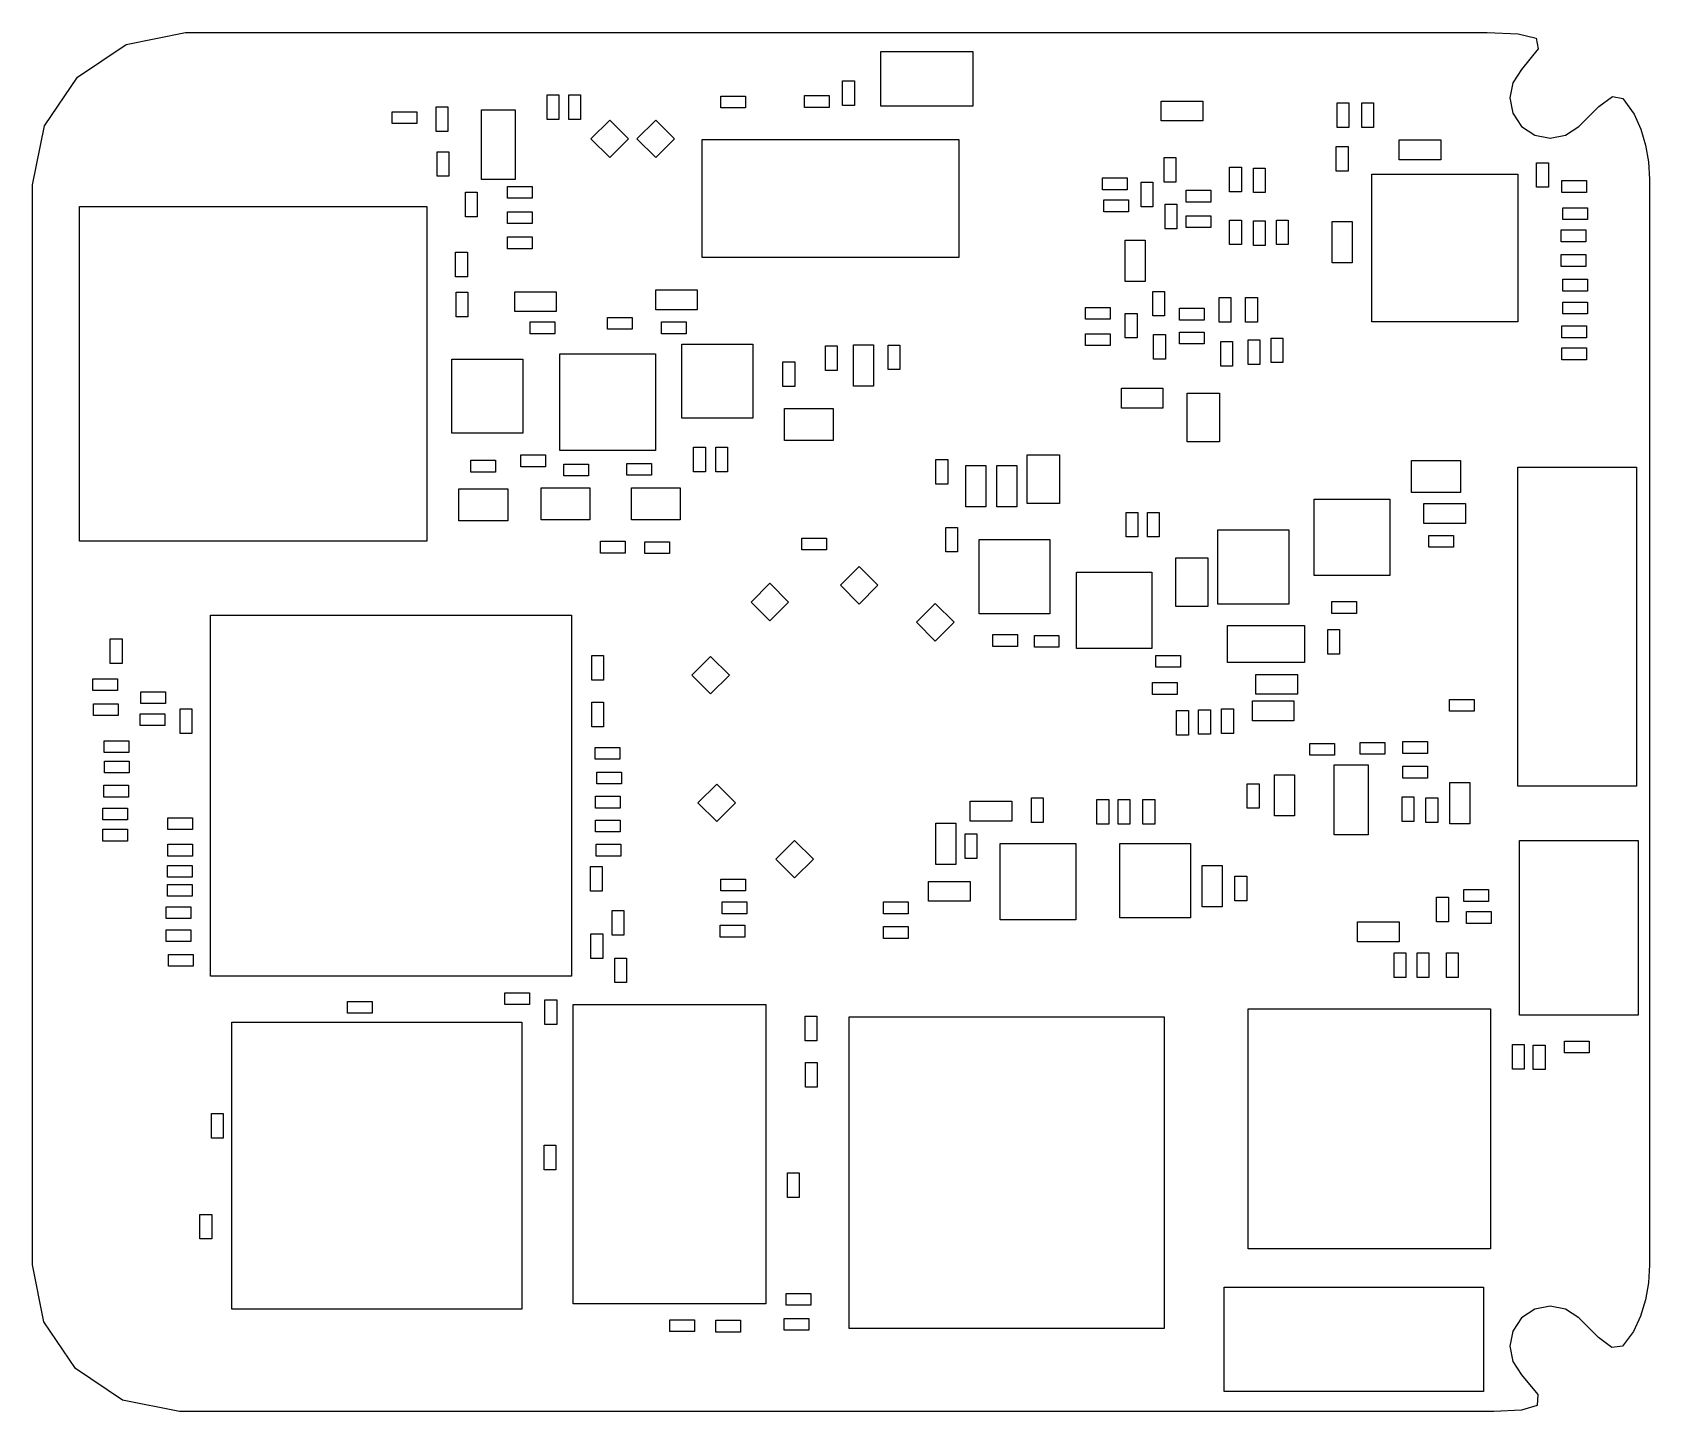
# Model space of a CAD drawing. Extents: x -32.8 to 34.4, y -26.7 to 30.6.
import ezdxf

# ---------------------------------------------------------------- set-up
doc = ezdxf.new("R2010")
doc.units = 0
doc.layers.add('LAYER_1', color=7, linetype='CONTINUOUS')

msp = doc.modelspace()

# ---------------------------------------------------------------- linework, layer by layer
at = {"layer": 'LAYER_1', "color": 7}
for points in [[(-28.9243, 30.1312), (-26.4521, 30.6313)], [(-26.4521, 30.6313), (27.6293, 30.6313)], [(27.6293, 30.6313), (28.9196, 30.573)], [(28.9196, 30.573), (29.6647, 30.3923)], [(29.6647, 30.3923), (29.75, 29.9454)], [(-30.9488, 28.7694), (-28.9243, 30.1312)], [(2.4422, 29.8379), (6.2646, 29.8379)], [(2.4422, 27.5694), (2.4422, 29.8379)], [(6.2646, 29.8379), (6.2646, 27.5694)], [(29.75, 29.9454), (29.061, 29.0888)], [(29.061, 29.0888), (28.6938, 28.5367)], [(-32.3167, 26.7539), (-30.9488, 28.7694)], [(0.8486, 27.5964), (0.8486, 28.6166)], [(0.8486, 28.6166), (1.3387, 28.6166)], [(1.3387, 28.6166), (1.3387, 27.5964)], [(28.6938, 28.5367), (28.5714, 27.9071)], [(-11.4272, 27.0109), (-11.4272, 28.0311)], [(-11.4272, 28.0311), (-10.9371, 28.0311)], [(-10.9371, 28.0311), (-10.9371, 27.0109)], [(-10.5267, 27.0109), (-10.5267, 28.0311)], [(-10.5267, 28.0311), (-10.0366, 28.0311)], [(-10.0366, 28.0311), (-10.0366, 27.0109)], [(-4.2152, 27.9846), (-3.1904, 27.9846)], [(-4.2152, 27.4967), (-4.2152, 27.9846)], [(-3.1904, 27.9846), (-3.1904, 27.4967)], [(-0.7419, 28.0029), (0.2829, 28.0029)], [(-0.7419, 27.515), (-0.7419, 28.0029)], [(0.2829, 28.0029), (0.2829, 27.515)], [(1.3387, 27.5964), (0.8486, 27.5964)], [(6.2646, 27.5694), (2.4422, 27.5694)], [(14.089, 27.7788), (15.8126, 27.7788)], [(14.089, 26.9518), (14.089, 27.7788)], [(15.8126, 27.7788), (15.8126, 26.9518)], [(21.3941, 26.6816), (21.3941, 27.7018)], [(21.3941, 27.7018), (21.8842, 27.7018)], [(21.8842, 27.7018), (21.8842, 26.6816)], [(22.4232, 26.6816), (22.4232, 27.7018)], [(22.4232, 27.7018), (22.9133, 27.7018)], [(22.9133, 27.7018), (22.9133, 26.6816)], [(28.5714, 27.9071), (28.6938, 27.2774)], [(31.4351, 26.7253), (32.269, 27.5551)], [(32.269, 27.5551), (32.8313, 27.9653)], [(32.8313, 27.9653), (33.2728, 27.8831)], [(33.2728, 27.8831), (33.7442, 27.2358)], [(-17.8693, 27.3259), (-16.8445, 27.3259)], [(-17.8693, 26.838), (-17.8693, 27.3259)], [(-16.8445, 27.3259), (-16.8445, 26.838)], [(-16.0399, 26.517), (-16.0399, 27.5372)], [(-16.0399, 27.5372), (-15.5498, 27.5372)], [(-15.5498, 27.5372), (-15.5498, 26.517)], [(-14.1566, 24.5141), (-14.1566, 27.4182)], [(-14.1566, 27.4182), (-12.7507, 27.4182)], [(-12.7507, 27.4182), (-12.7507, 24.5141)], [(-10.9371, 27.0109), (-11.4272, 27.0109)], [(-10.0366, 27.0109), (-10.5267, 27.0109)], [(-9.6107, 26.2105), (-8.8296, 26.9881)], [(-8.8296, 26.9881), (-8.0486, 26.2105)], [(-7.6995, 26.2105), (-6.9185, 26.9881)], [(-6.9185, 26.9881), (-6.1374, 26.2105)], [(-3.1904, 27.4967), (-4.2152, 27.4967)], [(0.2829, 27.515), (-0.7419, 27.515)], [(15.8126, 26.9518), (14.089, 26.9518)], [(28.6938, 27.2774), (29.061, 26.7253)], [(33.7442, 27.2358), (34.0155, 26.6068)], [(-32.819, 24.2928), (-32.3167, 26.7539)], [(-16.8445, 26.838), (-17.8693, 26.838)], [(-15.5498, 26.517), (-16.0399, 26.517)], [(-8.8296, 25.4331), (-9.6107, 26.2105)], [(-8.0486, 26.2105), (-8.8296, 25.4331)], [(-6.9185, 25.4331), (-7.6995, 26.2105)], [(-6.1374, 26.2105), (-6.9185, 25.4331)], [(21.8842, 26.6816), (21.3941, 26.6816)], [(22.9133, 26.6816), (22.4232, 26.6816)], [(29.061, 26.7253), (29.6156, 26.3597)], [(29.061, 26.7253), (29.061, 26.7253), (29.061, 26.7253), (29.061, 26.7253), (29.061, 26.7253), (29.061, 26.7253), (29.061, 26.7253), (29.061, 26.7253), (29.061, 26.7253)], [(29.6156, 26.3597), (30.2481, 26.2379)], [(30.2481, 26.2379), (30.8806, 26.3598)], [(30.8806, 26.3598), (31.4351, 26.7253)], [(34.0155, 26.6068), (34.2153, 25.9444)], [(-16.0031, 24.6509), (-16.0031, 25.6711)], [(-16.0031, 25.6711), (-15.513, 25.6711)], [(-15.513, 25.6711), (-15.513, 24.6509)], [(-4.9821, 26.179), (5.6765, 26.179)], [(-4.9821, 21.276), (-4.9821, 26.179)], [(5.6765, 26.179), (5.6765, 21.276)], [(21.3574, 24.8705), (21.3574, 25.8907)], [(21.3574, 25.8907), (21.8474, 25.8907)], [(21.8474, 25.8907), (21.8474, 24.8705)], [(23.9758, 26.1688), (25.6994, 26.1688)], [(23.9758, 25.3419), (23.9758, 26.1688)], [(25.6994, 26.1688), (25.6994, 25.3419)], [(34.2153, 25.9444), (34.3388, 25.2534)], [(14.2087, 24.4131), (14.2087, 25.4333)], [(14.2087, 25.4333), (14.6988, 25.4333)], [(14.6988, 25.4333), (14.6988, 24.4131)], [(16.9285, 24.0106), (16.9285, 25.0308)], [(16.9285, 25.0308), (17.4186, 25.0308)], [(17.4186, 25.0308), (17.4186, 24.0106)], [(17.9209, 23.974), (17.9209, 24.9942)], [(17.9209, 24.9942), (18.411, 24.9942)], [(18.411, 24.9942), (18.411, 23.974)], [(21.8474, 24.8705), (21.3574, 24.8705)], [(25.6994, 25.3419), (23.9758, 25.3419)], [(29.6822, 24.1936), (29.6822, 25.2138)], [(29.6822, 25.2138), (30.1722, 25.2138)], [(30.1722, 25.2138), (30.1722, 24.1936)], [(34.3388, 25.2534), (34.381, 24.5386)], [(-32.819, -20.5759), (-32.819, 24.2928)], [(-15.513, 24.6509), (-16.0031, 24.6509)], [(-12.7507, 24.5141), (-14.1566, 24.5141)], [(-13.0729, 24.2341), (-12.0481, 24.2341)], [(-13.0729, 23.7462), (-13.0729, 24.2341)], [(-12.0481, 24.2341), (-12.0481, 23.7462)], [(11.6442, 24.5817), (12.669, 24.5817)], [(11.6442, 24.0938), (11.6442, 24.5817)], [(12.669, 24.5817), (12.669, 24.0938)], [(13.2531, 23.3886), (13.2531, 24.4088)], [(13.2531, 24.4088), (13.7432, 24.4088)], [(13.7432, 24.4088), (13.7432, 23.3886)], [(14.6988, 24.4131), (14.2087, 24.4131)], [(22.8365, 24.7419), (28.9051, 24.7419)], [(22.8365, 18.6106), (22.8365, 24.7419)], [(28.9051, 24.7419), (28.9051, 18.6106)], [(30.1722, 24.1936), (29.6822, 24.1936)], [(30.738, 24.4719), (31.7628, 24.4719)], [(30.738, 23.9841), (30.738, 24.4719)], [(31.7628, 24.4719), (31.7628, 23.9841)], [(34.381, 24.5386), (34.381, -20.5759)], [(-14.827, 22.9678), (-14.827, 23.988)], [(-14.827, 23.988), (-14.3369, 23.988)], [(-14.3369, 23.988), (-14.3369, 22.9678)], [(-12.0481, 23.7462), (-13.0729, 23.7462)], [(12.669, 24.0938), (11.6442, 24.0938)], [(11.6993, 23.667), (12.7241, 23.667)], [(11.6993, 23.1791), (11.6993, 23.667)], [(12.7241, 23.667), (12.7241, 23.1791)], [(15.1174, 24.0695), (16.1422, 24.0695)], [(15.1174, 23.5816), (15.1174, 24.0695)], [(16.1422, 23.5816), (15.1174, 23.5816)], [(16.1422, 24.0695), (16.1422, 23.5816)], [(17.4186, 24.0106), (16.9285, 24.0106)], [(18.411, 23.974), (17.9209, 23.974)], [(31.7628, 23.9841), (30.738, 23.9841)], [(-30.8569, 9.4942), (-30.8569, 23.3933)], [(-30.8569, 23.3933), (-16.426, 23.3933)], [(-16.426, 23.3933), (-16.426, 9.4942)], [(-14.3369, 22.9678), (-14.827, 22.9678)], [(-13.0729, 23.173), (-12.0481, 23.173)], [(-13.0729, 22.6851), (-13.0729, 23.173)], [(-12.0481, 23.173), (-12.0481, 22.6851)], [(12.7241, 23.1791), (11.6993, 23.1791)], [(13.7432, 23.3886), (13.2531, 23.3886)], [(14.2455, 22.4739), (14.2455, 23.4941)], [(14.2455, 23.4941), (14.7356, 23.4941)], [(14.7356, 23.4941), (14.7356, 22.4739)], [(15.1174, 23.0084), (16.1422, 23.0084)], [(15.1174, 22.5205), (15.1174, 23.0084)], [(16.1422, 23.0084), (16.1422, 22.5205)], [(30.7747, 23.3377), (31.7995, 23.3377)], [(30.7747, 22.8498), (30.7747, 23.3377)], [(31.7995, 22.8498), (30.7747, 22.8498)], [(31.7995, 23.3377), (31.7995, 22.8498)], [(-12.0481, 22.6851), (-13.0729, 22.6851)], [(14.7356, 22.4739), (14.2455, 22.4739)], [(16.1422, 22.5205), (15.1174, 22.5205)], [(16.9285, 21.8152), (16.9285, 22.8354)], [(16.9285, 22.8354), (17.4186, 22.8354)], [(17.4186, 22.8354), (17.4186, 21.8152)], [(17.9209, 21.7787), (17.9209, 22.7989)], [(17.9209, 22.7989), (18.411, 22.7989)], [(18.411, 22.7989), (18.411, 21.7787)], [(18.8765, 21.8152), (18.8765, 22.8354)], [(18.8765, 22.8354), (19.3665, 22.8354)], [(19.3665, 22.8354), (19.3665, 21.8152)], [(21.1879, 21.0555), (21.1879, 22.7714)], [(21.1879, 22.7714), (22.0186, 22.7714)], [(22.0186, 22.7714), (22.0186, 21.0555)], [(30.7012, 22.423), (31.726, 22.423)], [(30.7012, 21.9351), (30.7012, 22.423)], [(31.726, 22.423), (31.726, 21.9351)], [(-13.0729, 22.1302), (-12.0481, 22.1302)], [(-13.0729, 21.6423), (-13.0729, 22.1302)], [(-12.0481, 21.6423), (-13.0729, 21.6423)], [(-12.0481, 22.1302), (-12.0481, 21.6423)], [(12.5875, 20.2872), (12.5875, 22.003)], [(12.5875, 22.003), (13.4182, 22.003)], [(13.4182, 22.003), (13.4182, 20.2872)], [(17.4186, 21.8152), (16.9285, 21.8152)], [(18.411, 21.7787), (17.9209, 21.7787)], [(19.3665, 21.8152), (18.8765, 21.8152)], [(31.726, 21.9351), (30.7012, 21.9351)], [(-15.2313, 20.4797), (-15.2313, 21.4999)], [(-15.2313, 21.4999), (-14.7412, 21.4999)], [(-14.7412, 21.4999), (-14.7412, 20.4797)], [(5.6765, 21.276), (-4.9821, 21.276)], [(22.0186, 21.0555), (21.1879, 21.0555)], [(30.7012, 21.3984), (31.726, 21.3984)], [(30.7012, 20.9105), (30.7012, 21.3984)], [(31.726, 20.9105), (30.7012, 20.9105)], [(31.726, 21.3984), (31.726, 20.9105)], [(-14.7412, 20.4797), (-15.2313, 20.4797)], [(13.4182, 20.2872), (12.5875, 20.2872)], [(30.7747, 20.3739), (31.7995, 20.3739)], [(30.7747, 19.8861), (30.7747, 20.3739)], [(31.7995, 20.3739), (31.7995, 19.8861)], [(-15.2129, 18.8149), (-15.2129, 19.8351)], [(-15.2129, 19.8351), (-14.7228, 19.8351)], [(-14.7228, 19.8351), (-14.7228, 18.8149)], [(-12.7782, 19.8571), (-11.0546, 19.8571)], [(-12.7782, 19.0302), (-12.7782, 19.8571)], [(-11.0546, 19.8571), (-11.0546, 19.0302)], [(-6.9159, 19.9303), (-5.1923, 19.9303)], [(-6.9159, 19.1034), (-6.9159, 19.9303)], [(-5.1923, 19.9303), (-5.1923, 19.1034)], [(13.731, 18.8515), (13.731, 19.8717)], [(13.731, 19.8717), (14.221, 19.8717)], [(14.221, 19.8717), (14.221, 18.8515)], [(16.4875, 18.5954), (16.4875, 19.6156)], [(16.4875, 19.6156), (16.9776, 19.6156)], [(16.9776, 19.6156), (16.9776, 18.5954)], [(17.5901, 18.5954), (17.5901, 19.6156)], [(17.5901, 19.6156), (18.0802, 19.6156)], [(18.0802, 19.6156), (18.0802, 18.5954)], [(31.7995, 19.8861), (30.7747, 19.8861)], [(-11.0546, 19.0302), (-12.7782, 19.0302)], [(-5.1923, 19.1034), (-6.9159, 19.1034)], [(10.9459, 19.2031), (11.9707, 19.2031)], [(10.9459, 18.7152), (10.9459, 19.2031)], [(11.9707, 19.2031), (11.9707, 18.7152)], [(12.5916, 17.9367), (12.5916, 18.9569)], [(12.5916, 18.9569), (13.0816, 18.9569)], [(13.0816, 18.9569), (13.0816, 17.9367)], [(14.221, 18.8515), (13.731, 18.8515)], [(14.8418, 19.1665), (15.8666, 19.1665)], [(14.8418, 18.6786), (14.8418, 19.1665)], [(15.8666, 19.1665), (15.8666, 18.6786)], [(30.7747, 19.4226), (31.7995, 19.4226)], [(30.7747, 18.9347), (30.7747, 19.4226)], [(31.7995, 18.9347), (30.7747, 18.9347)], [(31.7995, 19.4226), (31.7995, 18.9347)], [(-14.7228, 18.8149), (-15.2129, 18.8149)], [(-12.1356, 18.5994), (-11.1108, 18.5994)], [(-12.1356, 18.1115), (-12.1356, 18.5994)], [(-11.1108, 18.5994), (-11.1108, 18.1115)], [(-8.9197, 18.7823), (-7.8949, 18.7823)], [(-8.9197, 18.2944), (-8.9197, 18.7823)], [(-7.8949, 18.2944), (-8.9197, 18.2944)], [(-7.8949, 18.7823), (-7.8949, 18.2944)], [(-6.6776, 18.5994), (-5.6528, 18.5994)], [(-6.6776, 18.1115), (-6.6776, 18.5994)], [(-5.6528, 18.5994), (-5.6528, 18.1115)], [(11.9707, 18.7152), (10.9459, 18.7152)], [(15.8666, 18.6786), (14.8418, 18.6786)], [(14.8418, 18.1786), (15.8666, 18.1786)], [(14.8418, 17.6907), (14.8418, 18.1786)], [(15.8666, 18.1786), (15.8666, 17.6907)], [(16.9776, 18.5954), (16.4875, 18.5954)], [(18.0802, 18.5954), (17.5901, 18.5954)], [(28.9051, 18.6106), (22.8365, 18.6106)], [(30.738, 18.4347), (31.7628, 18.4347)], [(30.738, 17.9468), (30.738, 18.4347)], [(31.7628, 18.4347), (31.7628, 17.9468)], [(-11.1108, 18.1115), (-12.1356, 18.1115)], [(-5.6528, 18.1115), (-6.6776, 18.1115)], [(-5.8317, 17.6801), (-2.8866, 17.6801)], [(-5.8317, 14.5983), (-5.8317, 17.6801)], [(-2.8866, 17.6801), (-2.8866, 14.5983)], [(0.132, 16.583), (0.132, 17.6032)], [(0.132, 17.6032), (0.622, 17.6032)], [(0.622, 17.6032), (0.622, 16.583)], [(1.304, 15.9329), (1.304, 17.6488)], [(1.304, 17.6488), (2.1347, 17.6488)], [(2.1347, 17.6488), (2.1347, 15.9329)], [(2.7415, 16.6196), (2.7415, 17.6398)], [(2.7415, 17.6398), (3.2316, 17.6398)], [(3.2316, 17.6398), (3.2316, 16.6196)], [(10.9459, 18.1054), (11.9707, 18.1054)], [(10.9459, 17.6175), (10.9459, 18.1054)], [(11.9707, 17.6175), (10.9459, 17.6175)], [(11.9707, 18.1054), (11.9707, 17.6175)], [(13.0816, 17.9367), (12.5916, 17.9367)], [(13.7677, 17.0586), (13.7677, 18.0788)], [(13.7677, 18.0788), (14.2578, 18.0788)], [(14.2578, 18.0788), (14.2578, 17.0586)], [(15.8666, 17.6907), (14.8418, 17.6907)], [(16.561, 16.7659), (16.561, 17.7861)], [(16.561, 17.7861), (17.0511, 17.7861)], [(17.0511, 17.7861), (17.0511, 16.7659)], [(17.7004, 16.8391), (17.7004, 17.8593)], [(17.7004, 17.8593), (18.1904, 17.8593)], [(18.1904, 17.8593), (18.1904, 16.8391)], [(18.656, 16.9122), (18.656, 17.9325)], [(18.656, 17.9325), (19.146, 17.9325)], [(19.146, 17.9325), (19.146, 16.9122)], [(31.7628, 17.9468), (30.738, 17.9468)], [(30.738, 17.5199), (31.7628, 17.5199)], [(30.738, 17.032), (30.738, 17.5199)], [(31.7628, 17.5199), (31.7628, 17.032)], [(-15.3877, 17.0581), (-12.4426, 17.0581)], [(-15.3877, 13.9763), (-15.3877, 17.0581)], [(-12.4426, 17.0581), (-12.4426, 13.9763)], [(-10.9037, 17.2776), (-6.93, 17.2776)], [(-10.9037, 13.2629), (-10.9037, 17.2776)], [(-6.93, 17.2776), (-6.93, 13.2629)], [(-1.6322, 15.9244), (-1.6322, 16.9446)], [(-1.6322, 16.9446), (-1.1421, 16.9446)], [(-1.1421, 16.9446), (-1.1421, 15.9244)], [(14.2578, 17.0586), (13.7677, 17.0586)], [(18.1904, 16.8391), (17.7004, 16.8391)], [(19.146, 16.9122), (18.656, 16.9122)], [(31.7628, 17.032), (30.738, 17.032)], [(0.622, 16.583), (0.132, 16.583)], [(3.2316, 16.6196), (2.7415, 16.6196)], [(17.0511, 16.7659), (16.561, 16.7659)], [(-1.1421, 15.9244), (-1.6322, 15.9244)], [(2.1347, 15.9329), (1.304, 15.9329)], [(12.4351, 15.8506), (14.1586, 15.8506)], [(12.4351, 15.0236), (12.4351, 15.8506)], [(14.1586, 15.8506), (14.1586, 15.0236)], [(15.1687, 13.6194), (15.1687, 15.6366)], [(15.1687, 15.6366), (16.5056, 15.6366)], [(16.5056, 15.6366), (16.5056, 13.6194)], [(-1.5683, 15.0008), (0.458, 15.0008)], [(-1.5683, 13.6698), (-1.5683, 15.0008)], [(0.458, 15.0008), (0.458, 13.6698)], [(14.1586, 15.0236), (12.4351, 15.0236)], [(-2.8866, 14.5983), (-5.8317, 14.5983)], [(-12.4426, 13.9763), (-15.3877, 13.9763)], [(0.458, 13.6698), (-1.5683, 13.6698)], [(16.5056, 13.6194), (15.1687, 13.6194)], [(-14.5981, 12.8548), (-13.5733, 12.8548)], [(-14.5981, 12.3669), (-14.5981, 12.8548)], [(-13.5733, 12.8548), (-13.5733, 12.3669)], [(-12.5215, 13.0743), (-11.4967, 13.0743)], [(-12.5215, 12.5864), (-12.5215, 13.0743)], [(-11.4967, 13.0743), (-11.4967, 12.5864)], [(-6.93, 13.2629), (-10.9037, 13.2629)], [(-5.3444, 12.3752), (-5.3444, 13.3954)], [(-5.3444, 13.3954), (-4.8543, 13.3954)], [(-4.8543, 13.3954), (-4.8543, 12.3752)], [(-4.4255, 12.3752), (-4.4255, 13.3954)], [(-4.4255, 13.3954), (-3.9355, 13.3954)], [(-3.9355, 13.3954), (-3.9355, 12.3752)], [(4.7262, 11.8629), (4.7262, 12.8831)], [(4.7262, 12.8831), (5.2163, 12.8831)], [(5.2163, 12.8831), (5.2163, 11.8629)], [(8.5162, 11.0581), (8.5162, 13.0753)], [(8.5162, 13.0753), (9.8532, 13.0753)], [(9.8532, 13.0753), (9.8532, 11.0581)], [(24.4903, 12.842), (26.5166, 12.842)], [(24.4903, 11.511), (24.4903, 12.842)], [(26.5166, 12.842), (26.5166, 11.511)], [(-13.5733, 12.3669), (-14.5981, 12.3669)], [(-11.4967, 12.5864), (-12.5215, 12.5864)], [(-10.739, 12.6901), (-9.7142, 12.6901)], [(-10.739, 12.2022), (-10.739, 12.6901)], [(-9.7142, 12.2022), (-10.739, 12.2022)], [(-9.7142, 12.6901), (-9.7142, 12.2022)], [(-8.111, 12.7267), (-7.0862, 12.7267)], [(-8.111, 12.2388), (-8.111, 12.7267)], [(-7.0862, 12.2388), (-8.111, 12.2388)], [(-7.0862, 12.7267), (-7.0862, 12.2388)], [(-4.8543, 12.3752), (-5.3444, 12.3752)], [(-3.9355, 12.3752), (-4.4255, 12.3752)], [(5.9718, 10.9202), (5.9718, 12.6361)], [(5.9718, 12.6361), (6.8025, 12.6361)], [(6.8025, 12.6361), (6.8025, 10.9202)], [(7.2582, 10.9202), (7.2582, 12.6361)], [(7.2582, 12.6361), (8.0889, 12.6361)], [(8.0889, 12.6361), (8.0889, 10.9202)], [(28.9051, -0.6777), (28.9051, 12.5677)], [(28.9051, 12.5677), (33.8301, 12.5677)], [(33.8301, 12.5677), (33.8301, -0.6777)], [(-15.0938, 11.6711), (-13.0675, 11.6711)], [(-15.0938, 10.3401), (-15.0938, 11.6711)], [(-13.0675, 11.6711), (-13.0675, 10.3401)], [(-11.6756, 11.7077), (-9.6493, 11.7077)], [(-11.6756, 10.3768), (-11.6756, 11.7077)], [(-9.6493, 11.7077), (-9.6493, 10.3768)], [(-7.9267, 11.7077), (-5.9004, 11.7077)], [(-7.9267, 10.3768), (-7.9267, 11.7077)], [(-5.9004, 11.7077), (-5.9004, 10.3768)], [(5.2163, 11.8629), (4.7262, 11.8629)], [(26.5166, 11.511), (24.4903, 11.511)], [(6.8025, 10.9202), (5.9718, 10.9202)], [(8.0889, 10.9202), (7.2582, 10.9202)], [(9.8532, 11.0581), (8.5162, 11.0581)], [(20.4475, 11.2404), (23.5882, 11.2404)], [(20.4475, 8.0672), (20.4475, 11.2404)], [(23.5882, 11.2404), (23.5882, 8.0672)], [(25.0049, 11.0573), (26.7285, 11.0573)], [(25.0049, 10.2304), (25.0049, 11.0573)], [(26.7285, 11.0573), (26.7285, 10.2304)], [(-13.0675, 10.3401), (-15.0938, 10.3401)], [(-9.6493, 10.3768), (-11.6756, 10.3768)], [(-5.9004, 10.3768), (-7.9267, 10.3768)], [(12.6283, 9.6676), (12.6283, 10.6878)], [(12.6283, 10.6878), (13.1184, 10.6878)], [(13.1184, 10.6878), (13.1184, 9.6676)], [(13.5104, 9.6676), (13.5104, 10.6878)], [(13.5104, 10.6878), (14.0005, 10.6878)], [(14.0005, 10.6878), (14.0005, 9.6676)], [(26.7285, 10.2304), (25.0049, 10.2304)], [(-16.426, 9.4942), (-30.8569, 9.4942)], [(-9.2136, 9.4886), (-8.1888, 9.4886)], [(-9.2136, 9.0007), (-9.2136, 9.4886)], [(-8.1888, 9.4886), (-8.1888, 9.0007)], [(-7.3759, 9.4703), (-6.3512, 9.4703)], [(-7.3759, 8.9824), (-7.3759, 9.4703)], [(-6.3512, 9.4703), (-6.3512, 8.9824)], [(-0.8522, 9.6166), (0.1726, 9.6166)], [(-0.8522, 9.1288), (-0.8522, 9.6166)], [(0.1726, 9.6166), (0.1726, 9.1288)], [(5.1305, 9.0455), (5.1305, 10.0657)], [(5.1305, 10.0657), (5.6206, 10.0657)], [(5.6206, 10.0657), (5.6206, 9.0455)], [(6.5177, 9.5573), (9.4628, 9.5573)], [(6.5177, 6.4754), (6.5177, 9.5573)], [(9.4628, 9.5573), (9.4628, 6.4754)], [(13.1184, 9.6676), (12.6283, 9.6676)], [(14.0005, 9.6676), (13.5104, 9.6676)], [(16.4412, 9.9597), (19.3863, 9.9597)], [(16.4412, 6.8779), (16.4412, 9.9597)], [(19.3863, 9.9597), (19.3863, 6.8779)], [(25.2064, 9.7264), (26.2312, 9.7264)], [(25.2064, 9.2385), (25.2064, 9.7264)], [(26.2312, 9.7264), (26.2312, 9.2385)], [(-8.1888, 9.0007), (-9.2136, 9.0007)], [(-6.3512, 8.9824), (-7.3759, 8.9824)], [(0.1726, 9.1288), (-0.8522, 9.1288)], [(5.6206, 9.0455), (5.1305, 9.0455)], [(14.6909, 6.7772), (14.6909, 8.7944)], [(14.6909, 8.7944), (16.0278, 8.7944)], [(16.0278, 8.7944), (16.0278, 6.7772)], [(26.2312, 9.2385), (25.2064, 9.2385)], [(0.754, 7.6597), (1.5349, 8.4372)], [(1.5349, 8.4372), (2.316, 7.6597)], [(10.5607, 8.2034), (13.7014, 8.2034)], [(10.5607, 5.0302), (10.5607, 8.2034)], [(13.7014, 8.2034), (13.7014, 5.0302)], [(23.5882, 8.0672), (20.4475, 8.0672)], [(-2.9582, 6.9645), (-2.1772, 7.742)], [(-2.1772, 7.742), (-1.3962, 6.9645)], [(1.5349, 6.8822), (0.754, 7.6597)], [(2.316, 7.6597), (1.5349, 6.8822)], [(-2.1772, 6.187), (-2.9582, 6.9645)], [(-1.3962, 6.9645), (-2.1772, 6.187)], [(3.9148, 6.1229), (4.6958, 6.9005)], [(4.6958, 6.9005), (5.4768, 6.1229)], [(16.0278, 6.7772), (14.6909, 6.7772)], [(19.3863, 6.8779), (16.4412, 6.8779)], [(21.1819, 6.9822), (22.2067, 6.9822)], [(21.1819, 6.4943), (21.1819, 6.9822)], [(22.2067, 6.9822), (22.2067, 6.4943)], [(-25.4173, -8.581), (-25.4173, 6.4158)], [(-25.4173, 6.4158), (-10.4217, 6.4158)], [(-10.4217, 6.4158), (-10.4217, -8.581)], [(4.6958, 5.3454), (3.9148, 6.1229)], [(5.4768, 6.1229), (4.6958, 5.3454)], [(9.4628, 6.4754), (6.5177, 6.4754)], [(22.2067, 6.4943), (21.1819, 6.4943)], [(-29.5837, 4.417), (-29.5837, 5.4372)], [(-29.5837, 5.4372), (-29.0936, 5.4372)], [(-29.0936, 5.4372), (-29.0936, 4.417)], [(7.0867, 5.6101), (8.1115, 5.6101)], [(7.0867, 5.1222), (7.0867, 5.6101)], [(8.1115, 5.6101), (8.1115, 5.1222)], [(8.8142, 5.5735), (9.839, 5.5735)], [(8.8142, 5.0856), (8.8142, 5.5735)], [(9.839, 5.5735), (9.839, 5.0856)], [(16.8368, 5.9859), (20.0386, 5.9859)], [(16.8368, 4.4486), (16.8368, 5.9859)], [(20.0386, 5.9859), (20.0386, 4.4486)], [(21.0082, 4.8011), (21.0082, 5.8213)], [(21.0082, 5.8213), (21.4983, 5.8213)], [(21.4983, 5.8213), (21.4983, 4.8011)], [(-9.5711, 3.7218), (-9.5711, 4.742)], [(-9.5711, 4.742), (-9.081, 4.742)], [(-9.081, 4.742), (-9.081, 3.7218)], [(-5.4207, 3.9276), (-4.6397, 4.7051)], [(-4.6397, 4.7051), (-3.8587, 3.9276)], [(8.1115, 5.1222), (7.0867, 5.1222)], [(9.839, 5.0856), (8.8142, 5.0856)], [(13.7014, 5.0302), (10.5607, 5.0302)], [(13.8679, 4.7502), (14.8927, 4.7502)], [(13.8679, 4.2623), (13.8679, 4.7502)], [(14.8927, 4.7502), (14.8927, 4.2623)], [(21.4983, 4.8011), (21.0082, 4.8011)], [(-29.0936, 4.417), (-29.5837, 4.417)], [(14.8927, 4.2623), (13.8679, 4.2623)], [(20.0386, 4.4486), (16.8368, 4.4486)], [(-30.3104, 3.7806), (-29.2856, 3.7806)], [(-30.3104, 3.2927), (-30.3104, 3.7806)], [(-29.2856, 3.7806), (-29.2856, 3.2927)], [(-9.081, 3.7218), (-9.5711, 3.7218)], [(-4.6397, 3.15), (-5.4207, 3.9276)], [(-3.8587, 3.9276), (-4.6397, 3.15)], [(13.7209, 3.6159), (14.7457, 3.6159)], [(13.7209, 3.128), (13.7209, 3.6159)], [(14.7457, 3.6159), (14.7457, 3.128)], [(18.0217, 3.959), (19.7452, 3.959)], [(18.0217, 3.1321), (18.0217, 3.959)], [(19.7452, 3.959), (19.7452, 3.1321)], [(-29.2856, 3.2927), (-30.3104, 3.2927)], [(-30.2737, 2.7378), (-29.2489, 2.7378)], [(-30.2737, 2.2499), (-30.2737, 2.7378)], [(-29.2489, 2.7378), (-29.2489, 2.2499)], [(-28.3073, 3.2318), (-27.2825, 3.2318)], [(-28.3073, 2.7439), (-28.3073, 3.2318)], [(-27.2825, 2.7439), (-28.3073, 2.7439)], [(-27.2825, 3.2318), (-27.2825, 2.7439)], [(-9.5711, 1.7825), (-9.5711, 2.8027)], [(-9.5711, 2.8027), (-9.081, 2.8027)], [(-9.081, 2.8027), (-9.081, 1.7825)], [(14.7457, 3.128), (13.7209, 3.128)], [(17.8747, 2.8613), (19.5982, 2.8613)], [(17.8747, 2.0344), (17.8747, 2.8613)], [(19.7452, 3.1321), (18.0217, 3.1321)], [(19.5982, 2.8613), (19.5982, 2.0344)], [(26.0702, 2.9207), (27.095, 2.9207)], [(26.0702, 2.4329), (26.0702, 2.9207)], [(27.095, 2.9207), (27.095, 2.4329)], [(-29.2489, 2.2499), (-30.2737, 2.2499)], [(-28.3441, 2.317), (-27.3193, 2.317)], [(-28.3441, 1.8291), (-28.3441, 2.317)], [(-27.3193, 2.317), (-27.3193, 1.8291)], [(-26.6801, 1.5081), (-26.6801, 2.5283)], [(-26.6801, 2.5283), (-26.19, 2.5283)], [(-26.19, 2.5283), (-26.19, 1.5081)], [(14.7233, 1.4349), (14.7233, 2.4551)], [(14.7233, 2.4551), (15.2134, 2.4551)], [(15.2134, 2.4551), (15.2134, 1.4349)], [(15.6421, 1.4715), (15.6421, 2.4917)], [(15.6421, 2.4917), (16.1322, 2.4917)], [(16.1322, 2.4917), (16.1322, 1.4715)], [(16.5977, 1.5081), (16.5977, 2.5283)], [(16.5977, 2.5283), (17.0878, 2.5283)], [(17.0878, 2.5283), (17.0878, 1.5081)], [(19.5982, 2.0344), (17.8747, 2.0344)], [(27.095, 2.4329), (26.0702, 2.4329)], [(-27.3193, 1.8291), (-28.3441, 1.8291)], [(-26.19, 1.5081), (-26.6801, 1.5081)], [(-9.081, 1.7825), (-9.5711, 1.7825)], [(15.2134, 1.4349), (14.7233, 1.4349)], [(16.1322, 1.4715), (15.6421, 1.4715)], [(17.0878, 1.5081), (16.5977, 1.5081)], [(-29.8326, 1.2011), (-28.8078, 1.2011)], [(-29.8326, 0.7132), (-29.8326, 1.2011)], [(-28.8078, 0.7132), (-29.8326, 0.7132)], [(-28.8078, 1.2011), (-28.8078, 0.7132)], [(-9.4341, 0.9266), (-8.4094, 0.9266)], [(-9.4341, 0.4387), (-9.4341, 0.9266)], [(-8.4094, 0.9266), (-8.4094, 0.4387)], [(20.2631, 1.0913), (21.2879, 1.0913)], [(20.2631, 0.6034), (20.2631, 1.0913)], [(21.2879, 1.0913), (21.2879, 0.6034)], [(22.3581, 1.1279), (23.3828, 1.1279)], [(22.3581, 0.64), (22.3581, 1.1279)], [(23.3828, 1.1279), (23.3828, 0.64)], [(24.1222, 1.1645), (25.147, 1.1645)], [(24.1222, 0.6766), (24.1222, 1.1645)], [(25.147, 0.6766), (24.1222, 0.6766)], [(25.147, 1.1645), (25.147, 0.6766)], [(-29.8143, 0.3595), (-28.7895, 0.3595)], [(-29.8143, -0.1284), (-29.8143, 0.3595)], [(-28.7895, 0.3595), (-28.7895, -0.1284)], [(-8.4094, 0.4387), (-9.4341, 0.4387)], [(21.2879, 0.6034), (20.2631, 0.6034)], [(21.2742, -2.7085), (21.2742, 0.1956)], [(21.2742, 0.1956), (22.6802, 0.1956)], [(23.3828, 0.64), (22.3581, 0.64)], [(22.6802, 0.1956), (22.6802, -2.7085)], [(24.1222, 0.14), (25.147, 0.14)], [(24.1222, -0.3479), (24.1222, 0.14)], [(25.147, 0.14), (25.147, -0.3479)], [(-29.851, -0.6467), (-28.8262, -0.6467)], [(-29.851, -1.1346), (-29.851, -0.6467)], [(-28.7895, -0.1284), (-29.8143, -0.1284)], [(-28.8262, -0.6467), (-28.8262, -1.1346)], [(-9.3606, -0.0979), (-8.3358, -0.0979)], [(-9.3606, -0.5858), (-9.3606, -0.0979)], [(-8.3358, -0.5858), (-9.3606, -0.5858)], [(-8.3358, -0.0979), (-8.3358, -0.5858)], [(-5.1635, -1.3779), (-4.3824, -0.6004)], [(-4.3824, -0.6004), (-3.6014, -1.3779)], [(17.6636, -1.6021), (17.6636, -0.5819)], [(17.6636, -0.5819), (18.1537, -0.5819)], [(18.1537, -0.5819), (18.1537, -1.6021)], [(18.7989, -1.9227), (18.7989, -0.2068)], [(18.7989, -0.2068), (19.6296, -0.2068)], [(19.6296, -0.2068), (19.6296, -1.9227)], [(25.147, -0.3479), (24.1222, -0.3479)], [(26.0762, -2.252), (26.0762, -0.5361)], [(26.0762, -0.5361), (26.9069, -0.5361)], [(26.9069, -0.5361), (26.9069, -2.252)], [(-28.8262, -1.1346), (-29.851, -1.1346)], [(-9.4158, -1.1041), (-8.391, -1.1041)], [(-9.4158, -1.592), (-9.4158, -1.1041)], [(-8.391, -1.1041), (-8.391, -1.592)], [(6.1501, -1.3099), (7.8737, -1.3099)], [(6.1501, -2.1368), (6.1501, -1.3099)], [(7.8737, -1.3099), (7.8737, -2.1368)], [(8.6956, -2.1874), (8.6956, -1.1672)], [(8.6956, -1.1672), (9.1857, -1.1672)], [(9.1857, -1.1672), (9.1857, -2.1874)], [(11.4154, -2.2606), (11.4154, -1.2404)], [(11.4154, -1.2404), (11.9055, -1.2404)], [(11.9055, -1.2404), (11.9055, -2.2606)], [(12.2975, -2.2606), (12.2975, -1.2404)], [(12.2975, -1.2404), (12.7876, -1.2404)], [(12.7876, -1.2404), (12.7876, -2.2606)], [(13.3266, -2.2606), (13.3266, -1.2404)], [(13.3266, -1.2404), (13.8167, -1.2404)], [(13.8167, -1.2404), (13.8167, -2.2606)], [(24.0956, -2.1508), (24.0956, -1.1306)], [(24.0956, -1.1306), (24.5857, -1.1306)], [(24.5857, -1.1306), (24.5857, -2.1508)], [(25.0879, -2.1874), (25.0879, -1.1672)], [(25.0879, -1.1672), (25.578, -1.1672)], [(25.578, -1.1672), (25.578, -2.1874)], [(33.8301, -0.6777), (28.9051, -0.6777)], [(-29.8878, -1.598), (-28.863, -1.598)], [(-29.8878, -2.0859), (-29.8878, -1.598)], [(-28.863, -1.598), (-28.863, -2.0859)], [(-27.1863, -2.0005), (-26.1616, -2.0005)], [(-27.1863, -2.4884), (-27.1863, -2.0005)], [(-26.1616, -2.0005), (-26.1616, -2.4884)], [(-8.391, -1.592), (-9.4158, -1.592)], [(-4.3824, -2.1554), (-5.1635, -1.3779)], [(-3.6014, -1.3779), (-4.3824, -2.1554)], [(18.1537, -1.6021), (17.6636, -1.6021)], [(19.6296, -1.9227), (18.7989, -1.9227)], [(-28.863, -2.0859), (-29.8878, -2.0859)], [(-29.8878, -2.4762), (-28.863, -2.4762)], [(-29.8878, -2.9641), (-29.8878, -2.4762)], [(-28.863, -2.4762), (-28.863, -2.9641)], [(-26.1616, -2.4884), (-27.1863, -2.4884)], [(-9.4158, -2.092), (-8.391, -2.092)], [(-9.4158, -2.5799), (-9.4158, -2.092)], [(-8.391, -2.5799), (-9.4158, -2.5799)], [(-8.391, -2.092), (-8.391, -2.5799)], [(4.7222, -3.9351), (4.7222, -2.2192)], [(4.7222, -2.2192), (5.5528, -2.2192)], [(5.5528, -2.2192), (5.5528, -3.9351)], [(5.9391, -3.6876), (5.9391, -2.6674)], [(5.9391, -2.6674), (6.4292, -2.6674)], [(7.8737, -2.1368), (6.1501, -2.1368)], [(6.4292, -2.6674), (6.4292, -3.6876)], [(9.1857, -2.1874), (8.6956, -2.1874)], [(11.9055, -2.2606), (11.4154, -2.2606)], [(12.7876, -2.2606), (12.2975, -2.2606)], [(13.8167, -2.2606), (13.3266, -2.2606)], [(24.5857, -2.1508), (24.0956, -2.1508)], [(25.578, -2.1874), (25.0879, -2.1874)], [(26.9069, -2.252), (26.0762, -2.252)], [(-28.863, -2.9641), (-29.8878, -2.9641)], [(-27.1863, -3.0982), (-26.1616, -3.0982)], [(-27.1863, -3.5861), (-27.1863, -3.0982)], [(-26.1616, -3.0982), (-26.1616, -3.5861)], [(-9.3974, -3.0982), (-8.3726, -3.0982)], [(-9.3974, -3.5861), (-9.3974, -3.0982)], [(-8.3726, -3.0982), (-8.3726, -3.5861)], [(-1.929, -3.7197), (-1.148, -2.9422)], [(-1.148, -2.9422), (-0.3671, -3.7197)], [(7.3998, -3.0661), (10.5406, -3.0661)], [(7.3998, -6.2393), (7.3998, -3.0661)], [(10.5406, -3.0661), (10.5406, -6.2393)], [(12.3616, -3.0661), (15.3066, -3.0661)], [(12.3616, -6.148), (12.3616, -3.0661)], [(15.3066, -3.0661), (15.3066, -6.148)], [(22.6802, -2.7085), (21.2742, -2.7085)], [(28.9786, -10.191), (28.9786, -2.9463)], [(28.9786, -2.9463), (33.9036, -2.9463)], [(33.9036, -2.9463), (33.9036, -10.191)], [(-27.2047, -3.9764), (-26.1799, -3.9764)], [(-27.2047, -4.4643), (-27.2047, -3.9764)], [(-26.1616, -3.5861), (-27.1863, -3.5861)], [(-26.1799, -3.9764), (-26.1799, -4.4643)], [(-9.6262, -5.0414), (-9.6262, -4.0212)], [(-9.6262, -4.0212), (-9.1361, -4.0212)], [(-8.3726, -3.5861), (-9.3974, -3.5861)], [(-9.1361, -4.0212), (-9.1361, -5.0414)], [(-1.148, -4.4971), (-1.929, -3.7197)], [(-0.3671, -3.7197), (-1.148, -4.4971)], [(5.5528, -3.9351), (4.7222, -3.9351)], [(6.4292, -3.6876), (5.9391, -3.6876)], [(15.7851, -5.6914), (15.7851, -3.9755)], [(15.7851, -3.9755), (16.6158, -3.9755)], [(16.6158, -3.9755), (16.6158, -5.6914)], [(-26.1799, -4.4643), (-27.2047, -4.4643)], [(-4.2151, -4.5435), (-3.1903, -4.5435)], [(-4.2151, -5.0314), (-4.2151, -4.5435)], [(-3.1903, -4.5435), (-3.1903, -5.0314)], [(4.4227, -4.6395), (6.1463, -4.6395)], [(4.4227, -5.4665), (4.4227, -4.6395)], [(6.1463, -4.6395), (6.1463, -5.4665)], [(17.149, -5.4439), (17.149, -4.4237)], [(17.149, -4.4237), (17.6391, -4.4237)], [(17.6391, -4.4237), (17.6391, -5.4439)], [(-27.2047, -4.763), (-26.1799, -4.763)], [(-27.2047, -5.2509), (-27.2047, -4.763)], [(-26.1799, -5.2509), (-27.2047, -5.2509)], [(-26.1799, -4.763), (-26.1799, -5.2509)], [(-9.1361, -5.0414), (-9.6262, -5.0414)], [(-3.1903, -5.0314), (-4.2151, -5.0314)], [(25.5289, -6.322), (25.5289, -5.3018)], [(25.5289, -5.3018), (26.019, -5.3018)], [(26.019, -5.3018), (26.019, -6.322)], [(26.6583, -4.9826), (27.6831, -4.9826)], [(26.6583, -5.4705), (26.6583, -4.9826)], [(27.6831, -4.9826), (27.6831, -5.4705)], [(-27.2598, -5.6961), (-26.235, -5.6961)], [(-27.2598, -6.1839), (-27.2598, -5.6961)], [(-26.235, -5.6961), (-26.235, -6.1839)], [(-8.7258, -6.8709), (-8.7258, -5.8507)], [(-8.7258, -5.8507), (-8.2357, -5.8507)], [(-8.2357, -5.8507), (-8.2357, -6.8709)], [(-4.1599, -5.4948), (-3.1352, -5.4948)], [(-4.1599, -5.9827), (-4.1599, -5.4948)], [(-3.1352, -5.9827), (-4.1599, -5.9827)], [(-3.1352, -5.4948), (-3.1352, -5.9827)], [(2.5477, -5.4949), (3.5724, -5.4949)], [(2.5477, -5.9828), (2.5477, -5.4949)], [(3.5724, -5.9828), (2.5477, -5.9828)], [(3.5724, -5.4949), (3.5724, -5.9828)], [(6.1463, -5.4665), (4.4227, -5.4665)], [(16.6158, -5.6914), (15.7851, -5.6914)], [(17.6391, -5.4439), (17.149, -5.4439)], [(27.6831, -5.4705), (26.6583, -5.4705)], [(26.7685, -5.8973), (27.7933, -5.8973)], [(26.7685, -6.3852), (26.7685, -5.8973)], [(27.7933, -5.8973), (27.7933, -6.3852)], [(-26.235, -6.1839), (-27.2598, -6.1839)], [(-27.2598, -6.6474), (-26.235, -6.6474)], [(-27.2598, -7.1353), (-27.2598, -6.6474)], [(-26.235, -6.6474), (-26.235, -7.1353)], [(-4.2335, -6.4644), (-3.2087, -6.4644)], [(-4.2335, -6.9523), (-4.2335, -6.4644)], [(-3.2087, -6.4644), (-3.2087, -6.9523)], [(2.5477, -6.5194), (3.5724, -6.5194)], [(2.5477, -7.0073), (2.5477, -6.5194)], [(3.5724, -6.5194), (3.5724, -7.0073)], [(10.5406, -6.2393), (7.3998, -6.2393)], [(15.3066, -6.148), (12.3616, -6.148)], [(22.2484, -6.3226), (23.9719, -6.3226)], [(22.2484, -7.1496), (22.2484, -6.3226)], [(23.9719, -6.3226), (23.9719, -7.1496)], [(26.019, -6.322), (25.5289, -6.322)], [(27.7933, -6.3852), (26.7685, -6.3852)], [(-26.235, -7.1353), (-27.2598, -7.1353)], [(-9.6079, -7.8405), (-9.6079, -6.8203)], [(-9.6079, -6.8203), (-9.1178, -6.8203)], [(-9.1178, -6.8203), (-9.1178, -7.8405)], [(-8.2357, -6.8709), (-8.7258, -6.8709)], [(-3.2087, -6.9523), (-4.2335, -6.9523)], [(3.5724, -7.0073), (2.5477, -7.0073)], [(23.9719, -7.1496), (22.2484, -7.1496)], [(-27.1679, -7.6719), (-26.1432, -7.6719)], [(-27.1679, -8.1598), (-27.1679, -7.6719)], [(-26.1432, -7.6719), (-26.1432, -8.1598)], [(-9.1178, -7.8405), (-9.6079, -7.8405)], [(-8.6155, -8.8467), (-8.6155, -7.8265)], [(-8.6155, -7.8265), (-8.1255, -7.8265)], [(-8.1255, -7.8265), (-8.1255, -8.8467)], [(23.7648, -8.6272), (23.7648, -7.607)], [(23.7648, -7.607), (24.2548, -7.607)], [(24.2548, -7.607), (24.2548, -8.6272)], [(24.7204, -8.6272), (24.7204, -7.607)], [(24.7204, -7.607), (25.2105, -7.607)], [(25.2105, -7.607), (25.2105, -8.6272)], [(25.9333, -8.6272), (25.9333, -7.607)], [(25.9333, -7.607), (26.4233, -7.607)], [(26.4233, -7.607), (26.4233, -8.6272)], [(-26.1432, -8.1598), (-27.1679, -8.1598)], [(-10.4217, -8.581), (-25.4173, -8.581)], [(24.2548, -8.6272), (23.7648, -8.6272)], [(25.2105, -8.6272), (24.7204, -8.6272)], [(26.4233, -8.6272), (25.9333, -8.6272)], [(-13.1831, -9.2635), (-12.1583, -9.2635)], [(-13.1831, -9.7514), (-13.1831, -9.2635)], [(-12.1583, -9.2635), (-12.1583, -9.7514)], [(-8.1255, -8.8467), (-8.6155, -8.8467)], [(-19.7253, -9.6294), (-18.7005, -9.6294)], [(-19.7253, -10.1173), (-19.7253, -9.6294)], [(-18.7005, -9.6294), (-18.7005, -10.1173)], [(-12.1583, -9.7514), (-13.1831, -9.7514)], [(-11.5191, -10.5847), (-11.5191, -9.5645)], [(-11.5191, -9.5645), (-11.029, -9.5645)], [(-11.029, -9.5645), (-11.029, -10.5847)], [(-10.3482, -22.1923), (-10.3482, -9.7519)], [(-10.3482, -9.7519), (-2.3358, -9.7519)], [(-2.3358, -9.7519), (-2.3358, -22.1923)], [(17.6951, -19.9055), (17.6951, -9.9349)], [(17.6951, -9.9349), (27.7721, -9.9349)], [(27.7721, -9.9349), (27.7721, -19.9055)], [(-24.5352, -22.4119), (-24.5352, -10.4837)], [(-24.5352, -10.4837), (-12.4799, -10.4837)], [(-18.7005, -10.1173), (-19.7253, -10.1173)], [(-12.4799, -10.4837), (-12.4799, -22.4119)], [(-11.029, -10.5847), (-11.5191, -10.5847)], [(-0.7134, -11.2616), (-0.7134, -10.2414)], [(-0.7134, -10.2414), (-0.2233, -10.2414)], [(-0.2233, -10.2414), (-0.2233, -11.2616)], [(1.119, -23.2106), (1.119, -10.2642)], [(1.119, -10.2642), (14.2035, -10.2642)], [(14.2035, -10.2642), (14.2035, -23.2106)], [(33.9036, -10.191), (28.9786, -10.191)], [(-0.2233, -11.2616), (-0.7134, -11.2616)], [(28.6806, -12.4417), (28.6806, -11.4215)], [(28.6806, -11.4215), (29.1707, -11.4215)], [(29.1707, -11.4215), (29.1707, -12.4417)], [(30.8482, -11.2759), (31.873, -11.2759)], [(30.8482, -11.7638), (30.8482, -11.2759)], [(31.873, -11.2759), (31.873, -11.7638)], [(29.5443, -12.46), (29.5443, -11.4398)], [(29.5443, -11.4398), (30.0344, -11.4398)], [(30.0344, -11.4398), (30.0344, -12.46)], [(31.873, -11.7638), (30.8482, -11.7638)], [(-0.695, -13.1826), (-0.695, -12.1624)], [(-0.695, -12.1624), (-0.2049, -12.1624)], [(-0.2049, -12.1624), (-0.2049, -13.1826)], [(29.1707, -12.4417), (28.6806, -12.4417)], [(30.0344, -12.46), (29.5443, -12.46)], [(-0.2049, -13.1826), (-0.695, -13.1826)], [(-25.3753, -15.3047), (-25.3753, -14.2845)], [(-25.3753, -14.2845), (-24.8852, -14.2845)], [(-24.8852, -14.2845), (-24.8852, -15.3047)], [(-24.8852, -15.3047), (-25.3753, -15.3047)], [(-11.5558, -16.622), (-11.5558, -15.6018)], [(-11.5558, -15.6018), (-11.0657, -15.6018)], [(-11.0657, -15.6018), (-11.0657, -16.622)], [(-11.0657, -16.622), (-11.5558, -16.622)], [(-1.4484, -17.7745), (-1.4484, -16.7543)], [(-1.4484, -16.7543), (-0.9584, -16.7543)], [(-0.9584, -16.7543), (-0.9584, -17.7745)], [(-0.9584, -17.7745), (-1.4484, -17.7745)], [(-25.8531, -19.4943), (-25.8531, -18.4741)], [(-25.8531, -18.4741), (-25.3631, -18.4741)], [(-25.3631, -18.4741), (-25.3631, -19.4943)], [(-25.3631, -19.4943), (-25.8531, -19.4943)], [(27.7721, -19.9055), (17.6951, -19.9055)], [(-32.3361, -22.9417), (-32.819, -20.5759)], [(34.381, -20.5759), (34.3365, -21.3108)], [(16.7027, -21.4972), (27.4715, -21.4972)], [(16.7027, -25.833), (16.7027, -21.4972)], [(27.4715, -21.4972), (27.4715, -25.833)], [(34.3365, -21.3108), (34.2062, -22.0203)], [(-1.4953, -21.7588), (-0.4705, -21.7588)], [(-1.4953, -22.2467), (-1.4953, -21.7588)], [(-0.4705, -21.7588), (-0.4705, -22.2467)], [(34.2062, -22.0203), (33.9954, -22.6993)], [(-12.4799, -22.4119), (-24.5352, -22.4119)], [(-2.3358, -22.1923), (-10.3482, -22.1923)], [(-1.5871, -22.8016), (-0.5624, -22.8016)], [(-1.5871, -23.2895), (-1.5871, -22.8016)], [(-0.4705, -22.2467), (-1.4953, -22.2467)], [(-0.5624, -22.8016), (-0.5624, -23.2895)], [(29.061, -22.7709), (28.6938, -23.323)], [(29.6156, -22.4053), (29.061, -22.7709)], [(29.061, -22.7709), (29.061, -22.7709), (29.061, -22.7709), (29.061, -22.7709), (29.061, -22.7709), (29.061, -22.7709), (29.061, -22.7709), (29.061, -22.7709), (29.061, -22.7709)], [(30.2481, -22.2835), (29.6156, -22.4053)], [(30.8806, -22.4053), (30.2481, -22.2835)], [(31.4351, -22.7709), (30.8806, -22.4053)], [(32.2579, -23.5903), (31.4351, -22.7709)], [(33.9954, -22.6993), (33.7095, -23.3424)], [(-31.0213, -24.879), (-32.3361, -22.9417)], [(-6.3284, -22.8565), (-5.3036, -22.8565)], [(-6.3284, -23.3444), (-6.3284, -22.8565)], [(-5.3036, -23.3444), (-6.3284, -23.3444)], [(-5.3036, -22.8565), (-5.3036, -23.3444)], [(-4.4172, -22.8748), (-3.3924, -22.8748)], [(-4.4172, -23.3627), (-4.4172, -22.8748)], [(-3.3924, -23.3627), (-4.4172, -23.3627)], [(-3.3924, -22.8748), (-3.3924, -23.3627)], [(-0.5624, -23.2895), (-1.5871, -23.2895)], [(14.2035, -23.2106), (1.119, -23.2106)], [(28.6938, -23.323), (28.5714, -23.9527)], [(33.7095, -23.3424), (33.2517, -23.9454)], [(28.5714, -23.9527), (28.6938, -24.5823)], [(32.8156, -24.0049), (32.2579, -23.5903)], [(33.2517, -23.9454), (32.8156, -24.0049)], [(28.6938, -24.5823), (29.061, -25.1344)], [(-29.0753, -26.1879), (-31.0213, -24.879)], [(29.061, -25.1344), (29.7359, -25.9611)], [(-26.6989, -26.6687), (-29.0753, -26.1879)], [(27.4715, -25.833), (16.7027, -25.833)], [(29.7359, -25.9611), (29.7025, -26.4095)], [(27.908, -26.6687), (-26.6989, -26.6687)], [(29.0602, -26.6039), (27.908, -26.6687)], [(29.7025, -26.4095), (29.0602, -26.6039)]]:
    msp.add_lwpolyline(points, dxfattribs=at)

doc.saveas('drawing.dxf')
